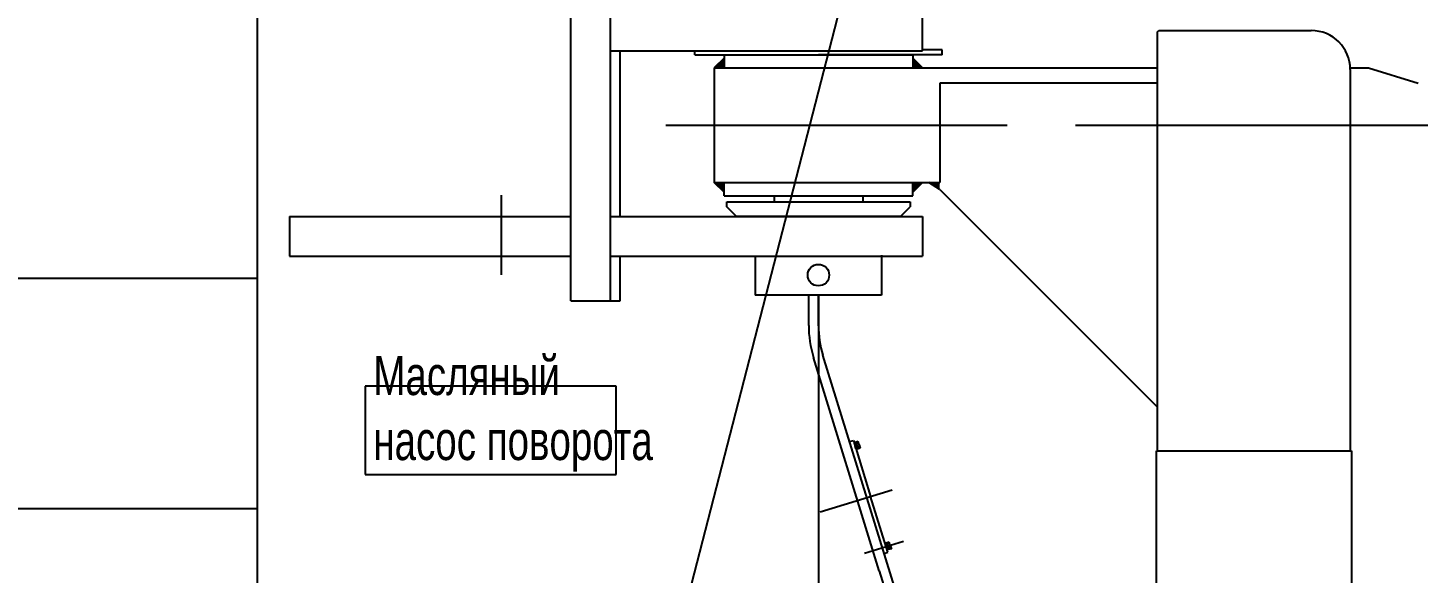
# Model space of a CAD drawing. Header units: millimetres. Extents: x 0 to 29400, y 0 to 20790.
# Drawn here: x 16951 to 20515, y 12989 to 14387 of the extents above; entities that cross this region are included whole.
import ezdxf

# ---------------------------------------------------------------- set-up
doc = ezdxf.new("R2010")
doc.units = ezdxf.units.MM
doc.header["$LTSCALE"] = 700
doc.linetypes.add('G', pattern=[2, 1.25, -0.25, 0.25, -0.25])
for name, color, linetype in [('01', 7, 'Continuous'), ('02', 1, 'Continuous'), ('05', 142, 'G'), ('08', 1, 'Continuous')]:
    doc.layers.add(name, color=color, linetype=linetype)
doc.styles.get("Standard").update_dxf_attribs({"font": 'FZYTK.TTF', "width": 0.707})
doc.dimstyles.new('INTE', dxfattribs={"dimscale": 70, "dimtxt": 3.5, "dimasz": 3, "dimexe": 3, "dimexo": 0, "dimgap": 1, "dimtad": 1, "dimdec": 0, "dimdsep": 46, "dimtxsty": 'Standard', "dimcen": 0, "dimclrd": 1, "dimclre": 1, "dimclrt": 3, "dimaunit": 1, "dimadec": 0, "dimazin": 0, "dimtfac": 1, "dimtdec": 0, "dimtmove": 0, "dimatfit": 0, "dimfxl": 1, "dimarcsym": 0})

# ---------------------------------------------------------------- blocks, each defined once
blk = doc.blocks.new('*D845')
at = {"layer": '08', "color": 1, "lineweight": -2}
for p, q in [((19736.4, 14137.2), (20936.2, 14137.2)), ((20726.2, 13927.2), (20726.2, 10436.7)), ((18825.2, 10226.7), (20936.2, 10226.7))]:
    blk.add_line(p, q, dxfattribs=at)
at = {"layer": '08', "color": 1}
for points in [[(20691.2, 13927.2), (20761.2, 13927.2), (20726.2, 14137.2)], [(20691.2, 10436.7), (20761.2, 10436.7), (20726.2, 10226.7)]]:
    blk.add_solid(points, dxfattribs=at)
at = {"layer": 'DEFPOINTS', "color": 0}
for p in [(19736.4, 14137.2), (18825.2, 10226.7), (20726.2, 10226.7)]:
    blk.add_point(p, dxfattribs=at)
at = {"layer": '08', "color": 3, "insert": (20533.7, 12513.1), "char_height": 245, "attachment_point": 5, "rotation": 90}
blk.add_mtext('3910', dxfattribs=at)
blk = doc.blocks.new('*D846')
at = {"layer": '08', "color": 1, "lineweight": -2}
for p, q in [((18926.6, 16881), (21401.4, 16881)), ((21191.4, 12392), (21191.4, 16671)), ((19409.1, 12182), (21401.4, 12182))]:
    blk.add_line(p, q, dxfattribs=at)
at = {"layer": '08', "color": 1}
for points in [[(21156.4, 16671), (21226.4, 16671), (21191.4, 16881)], [(21156.4, 12392), (21226.4, 12392), (21191.4, 12182)]]:
    blk.add_solid(points, dxfattribs=at)
at = {"layer": 'DEFPOINTS', "color": 0}
for p in [(18926.6, 16881), (21191.4, 16881), (19409.1, 12182)]:
    blk.add_point(p, dxfattribs=at)
at = {"layer": '08', "color": 3, "insert": (20998.9, 14531.5), "char_height": 245, "attachment_point": 5, "rotation": 90}
blk.add_mtext('4699', dxfattribs=at)
blk = doc.blocks.new('*D847')
at = {"layer": '08', "color": 1, "lineweight": -2}
for p, q in [((19345.3, 16881), (25222.2, 16881)), ((25012.2, 7693), (25012.2, 16671)), ((14962.6, 7483), (25222.2, 7483))]:
    blk.add_line(p, q, dxfattribs=at)
at = {"layer": '08', "color": 1}
for points in [[(24977.2, 16671), (25047.2, 16671), (25012.2, 16881)], [(24977.2, 7693), (25047.2, 7693), (25012.2, 7483)]]:
    blk.add_solid(points, dxfattribs=at)
at = {"layer": 'DEFPOINTS', "color": 0}
for p in [(19345.3, 16881), (25012.2, 16881), (14962.6, 7483)]:
    blk.add_point(p, dxfattribs=at)
at = {"layer": '08', "color": 3, "insert": (24783.7, 12182), "char_height": 245, "attachment_point": 5, "rotation": 90}
blk.add_mtext('{\\fArial|b0|i0|c204|p34;Внешняя сторона кузова\\Fisocp,intecad|c134;9398}', dxfattribs=at)
blk = doc.blocks.new('*D854')
at = {"layer": '08', "color": 1, "lineweight": -2}
for p, q in [((19030.9, 18159.3), (25718.1, 18159.3)), ((25508.1, 17949.3), (25508.1, 5239.7)), ((15649.9, 5029.7), (25718.1, 5029.7))]:
    blk.add_line(p, q, dxfattribs=at)
at = {"layer": '08', "color": 1}
for points in [[(25473.1, 17949.3), (25543.1, 17949.3), (25508.1, 18159.3)], [(25473.1, 5239.7), (25543.1, 5239.7), (25508.1, 5029.7)]]:
    blk.add_solid(points, dxfattribs=at)
at = {"layer": 'DEFPOINTS', "color": 0}
for p in [(19030.9, 18159.3), (15649.9, 5029.7), (25508.1, 5029.7)]:
    blk.add_point(p, dxfattribs=at)
at = {"layer": '08', "color": 3, "insert": (25315.6, 11594.5), "char_height": 245, "attachment_point": 5, "rotation": 90}
blk.add_mtext('13130', dxfattribs=at)
blk = doc.blocks.new('*D855')
at = {"layer": '08', "color": 1, "lineweight": -2}
for p, q in [((20192.8, 18159.3), (22219.6, 18159.3)), ((22009.6, 12392), (22009.6, 17949.3)), ((20192.8, 12182), (22219.6, 12182))]:
    blk.add_line(p, q, dxfattribs=at)
at = {"layer": '08', "color": 1}
for points in [[(21974.6, 17949.3), (22044.6, 17949.3), (22009.6, 18159.3)], [(21974.6, 12392), (22044.6, 12392), (22009.6, 12182)]]:
    blk.add_solid(points, dxfattribs=at)
at = {"layer": 'DEFPOINTS', "color": 0}
for p in [(20192.8, 18159.3), (22009.6, 18159.3), (20192.8, 12182)]:
    blk.add_point(p, dxfattribs=at)
at = {"layer": '08', "color": 3, "insert": (21817.1, 15170.6), "char_height": 245, "attachment_point": 5, "rotation": 90}
blk.add_mtext('5977', dxfattribs=at)

msp = doc.modelspace()

# ---------------------------------------------------------------- hatches: boundary and pattern name
at = {"layer": '01'}
for points in [[(18736.1, 14309.2), (18736.1, 14284.2), (18710.6, 14284.2)], [(19219.1, 14309.2), (19244.6, 14284.2), (19219.1, 14284.2)], [(18736.1, 13965.2), (18710.6, 13990.2), (18736.1, 13990.2)], [(19260.5, 13990.2), (19288.6, 13972), (19288.6, 13990.2)]]:
    msp.add_hatch(color=256, dxfattribs=at).paths.add_polyline_path(points)
at = {"layer": '01', "linetype": 'Continuous'}
for points in [[(19219.1, 13965.2), (19237.6, 13983.4), (19237.6, 13990.2), (19219.1, 13990.2)], [(19244.6, 13990.2), (19237.6, 13990.2), (19237.6, 13983.4)]]:
    msp.add_hatch(color=7, dxfattribs=at).paths.add_polyline_path(points)

# ---------------------------------------------------------------- linework, layer by layer
for p, q in [((18660.6, 14317.7), (18660.6, 14328)), ((19294.6, 14330.7), (19244.6, 14330.7)), ((19294.6, 14317.7), (19294.6, 14330.7)), ((18660.6, 14317.7), (18977.6, 14317.7)), ((19294.6, 14317.7), (18977.6, 14317.7)), ((20340.6, 14279.7), (20340.6, 13302.2)), ((18815.6, 13801), (18815.6, 13701.7)), ((19139.6, 13803.7), (19139.6, 13701.7)), ((19139.6, 13701.7), (18815.6, 13701.7)), ((19843.6, 13302.2), (20343.6, 13302.2)), ((20343.6, 13302.2), (20343.6, 11499.2))]:
    msp.add_line(p, q)
msp.add_circle((18977.6, 13752.7), 27.5)
at = {"layer": '01'}
for p, q in [((17539, 14468), (17539, 12605.2)), ((18342.6, 13687), (18342.6, 14468)), ((18444.6, 13687), (18444.6, 14468)), ((19244.6, 14328), (19244.6, 14430)), ((19846.6, 14376.7), (19849.6, 14379.7)), ((18444.6, 14328), (19244.6, 14328)), ((18469.6, 13903), (18469.6, 14328)), ((18736.1, 14309.2), (18710.6, 14284.2)), ((19219.1, 14309.2), (19244.6, 14284.2)), ((20387.6, 14284.2), (20514.6, 14244.7)), ((18736.1, 13965.2), (18710.6, 13990.2)), ((19219.1, 13965.2), (19244.6, 13990.2)), ((19288.6, 13972), (19260.5, 13990.2)), ((18742.6, 13941), (19212.6, 13941)), ((18742.6, 13928), (18742.6, 13941)), ((18864.1, 13955.7), (18864.1, 13941)), ((19091.1, 13955.7), (19091.1, 13941)), ((19212.6, 13941), (19212.6, 13928)), ((17621.6, 13903), (18342.6, 13903)), ((17621.6, 13903), (17621.6, 13801)), ((18444.6, 13903), (19244.6, 13903)), ((18767.6, 13903), (18742.6, 13928)), ((19187.6, 13903), (18767.6, 13903)), ((19187.6, 13903), (19212.6, 13928)), ((19244.6, 13903), (19244.6, 13801)), ((17621.6, 13801), (18342.6, 13801)), ((18444.6, 13801), (19244.6, 13801)), ((18469.6, 13687), (18469.6, 13801)), ((16739, 13745), (17539, 13745)), ((18342.6, 13687), (18444.6, 13687)), ((18444.6, 13687), (18469.6, 13687)), ((18952.6, 13624), (18952.6, 13701.7)), ((18977.6, 13623), (18977.6, 13701.7)), ((19133.6, 12995), (18965.1, 13541.5)), ((19231.6, 12763.2), (18989, 13547.9)), ((19071.8, 13322.8), (19069.3, 13322.1)), ((19069.3, 13322.1), (19071.5, 13314.7)), ((19079.4, 13326.4), (19071.4, 13324)), ((19071.4, 13324), (19074, 13315.5)), ((19071.5, 13314.7), (19073.6, 13316.9)), ((19073.8, 13307.3), (19071.5, 13314.7)), ((19074, 13315.5), (19071.8, 13322.8)), ((19074, 13315.5), (19072, 13313.3)), ((19080.6, 13322.7), (19072.6, 13320.2)), ((19076.3, 13308.1), (19073.8, 13307.3)), ((19076.7, 13307), (19074, 13315.5)), ((19074, 13315.5), (19076.3, 13308.1)), ((19083.5, 13313.2), (19075.5, 13310.7)), ((19084.7, 13309.5), (19076.7, 13307)), ((19082.1, 13318), (19079.4, 13326.4)), ((19082.1, 13318), (19084.7, 13309.5)), ((16359, 13154.5), (17539, 13154.5)), ((19151.5, 13064.9), (19149, 13064.1)), ((19149, 13064.1), (19151.3, 13056.8)), ((19153.8, 13057.5), (19150.9, 13058.2)), ((19159.2, 13068.5), (19151.2, 13066)), ((19151.2, 13066), (19153.8, 13057.5)), ((19153.6, 13049.4), (19151.3, 13056.8)), ((19151.3, 13056.8), (19154.2, 13056.1)), ((19153.8, 13057.5), (19151.5, 13064.9)), ((19160.3, 13064.8), (19152.3, 13062.3)), ((19156.1, 13050.2), (19153.6, 13049.4)), ((19153.8, 13057.5), (19156.1, 13050.2)), ((19156.4, 13049), (19153.8, 13057.5)), ((19163.3, 13055.2), (19155.3, 13052.7)), ((19164.4, 13051.5), (19156.4, 13049)), ((19161.8, 13060), (19159.2, 13068.5)), ((19161.8, 13060), (19164.4, 13051.5)), ((19133.6, 12995), (19207.7, 12756))]:
    msp.add_line(p, q, dxfattribs=at)
at = {"layer": '01', "color": 7, "linetype": 'Continuous'}
for p, q in [((19846.6, 13302.2), (19846.6, 14376.7)), ((19849.6, 14379.7), (20075, 14379.7)), ((19931.3, 14379.7), (20240.6, 14379.7)), ((18736.1, 14317.7), (19219.1, 14317.7)), ((18736.1, 14317.7), (18736.1, 14284.2)), ((19219.1, 14317.7), (19219.1, 14284.2)), ((18710.6, 14284.2), (18710.6, 13990.2)), ((18710.6, 14284.2), (19846.6, 14284.2)), ((20340.5, 14284.2), (20387.6, 14284.2)), ((19288.6, 14244.7), (19288.6, 13990.2)), ((19846.6, 14244.7), (19288.6, 14244.7)), ((18710.6, 13990.2), (19288.6, 13990.2)), ((18736.1, 13955.7), (18736.1, 13990.2)), ((19219.1, 13955.7), (19219.1, 13990.2)), ((19288.6, 13972), (19846.6, 13414)), ((18736.1, 13955.7), (19219.1, 13955.7)), ((17815.9, 13468.4), (17815.9, 13242.1)), ((18459.3, 13468.4), (17815.9, 13468.4)), ((18459.3, 13242.1), (18459.3, 13468.4)), ((19057.6, 13326.1), (19067.1, 13329)), ((19067.1, 13329), (19111.4, 13185.7)), ((19843.6, 11802), (19843.6, 13302.2)), ((17815.9, 13242.1), (18459.3, 13242.1)), ((19155.7, 13042.4), (19111.4, 13185.7)), ((19146.2, 13039.5), (19155.7, 13042.4))]:
    msp.add_line(p, q, dxfattribs=at)
at = {"layer": '01'}
for centre, radius, start, end in [((20240.6, 14279.7), 100, 0, 90), ((19232.6, 13624), 280, 180, 197.1426), ((19231.6, 13623), 254, 180, 197.1817)]:
    msp.add_arc(centre, radius, start, end, dxfattribs=at)
at = {"layer": '02'}
msp.add_line((18625.5, 12855.5), (20214.9, 19028.4), dxfattribs=at)
at = {"layer": '05', "color": 142, "linetype": 'G'}
msp.add_line((18586.2, 14137.2), (19736.4, 14137.2), dxfattribs=at)
at = {"layer": '05', "color": 4, "linetype": 'G'}
for p, q in [((18165, 13753.3), (18165, 13958.1)), ((18982.1, 13145.7), (19166.2, 13202.7)), ((19095.7, 13039.6), (19195.4, 13070.4))]:
    msp.add_line(p, q, dxfattribs=at)
at = {"layer": '05'}
for p, q in [((18977.6, 13701.7), (18977.6, 9576)), ((18977.6, 13701.7), (18977.6, 13666.4)), ((19076, 13316.1), (19069.5, 13314.1)), ((19083.1, 13318.3), (19073, 13315.2)), ((19155.8, 13058.1), (19149.3, 13056.1)), ((19162.8, 13060.3), (19152.8, 13057.2))]:
    msp.add_line(p, q, dxfattribs=at)

# ---------------------------------------------------------------- texts
at = {"layer": '01', "insert": (17836.8, 13545.4), "char_height": 100, "attachment_point": 1}
msp.add_mtext('{\\fArial|b0|i0|c204|p34;\\C3;Масляный\\Pнасос поворота}', dxfattribs=at)

# ---------------------------------------------------------------- dimensions: what is measured, and where the dimension line sits
at = {"layer": '08'}
for base, p1, p2, picture, middle in [((25508.1, 5029.7), (19030.9, 18159.3), (15649.9, 5029.7), '*D854', (25508.1, 11594.5)), ((20726.1509, 10226.7471), (19736.4121, 14137.2286), (18825.1606, 10226.7471), '*D845', (20726.1509, 12513.0842))]:
    dim = msp.add_linear_dim(base=base, p1=p1, p2=p2, angle=90, dimstyle='INTE', dxfattribs=at)
    dim.commit()
    dim.dimension.update_dxf_attribs({"geometry": picture, "text_midpoint": middle, "dimtype": 160})
for base, p1, p2, picture, middle in [((22009.6, 18159.3), (20192.8, 12182), (20192.8, 18159.3), '*D855', (21817.1, 15170.6)), ((21191.4, 16881), (19409.1, 12182), (18926.6, 16881), '*D846', (20998.9, 14531.5))]:
    dim = msp.add_linear_dim(base=base, p1=p1, p2=p2, angle=90, dimstyle='INTE', dxfattribs=at)
    dim.commit()
    dim.dimension.update_dxf_attribs({"geometry": picture, "text_midpoint": middle})
dim = msp.add_linear_dim(base=(25012.2, 16881), p1=(14962.6, 7483), p2=(19345.3, 16881), angle=90, text='{\\fArial|b0|i0|c204|p34;Внешняя сторона кузова\\Fisocp,intecad|c134;<>}', dimstyle='INTE', dxfattribs=at)
dim.commit()
dim.dimension.update_dxf_attribs({"geometry": '*D847', "text_midpoint": (24783.7, 12182)})

doc.saveas('drawing.dxf')
